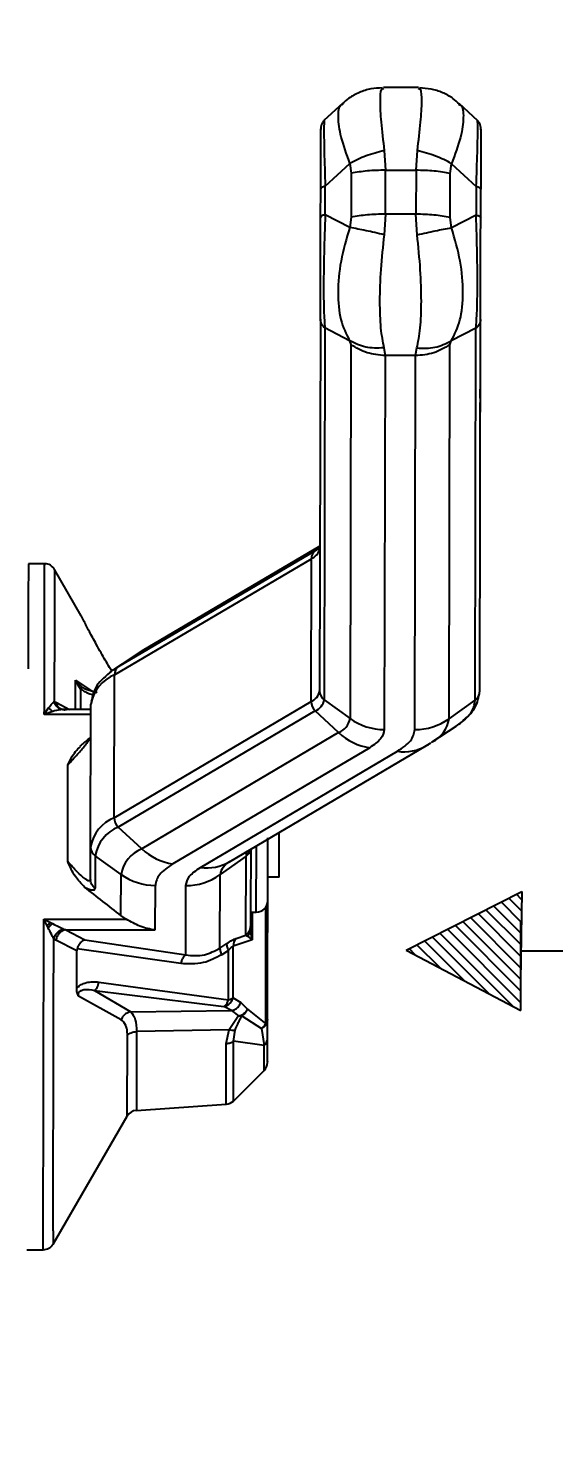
# Model space of a CAD drawing. Header units: millimetres. Extents: x 2344 to 4024, y 1094 to 2282.
# Drawn here: x 2971.8 to 3017.8, y 2025.5 to 2148.7 of the extents above; entities that cross this region are included whole.
import ezdxf

# ---------------------------------------------------------------- set-up
doc = ezdxf.new("R2010")
doc.units = ezdxf.units.MM
doc.layers.add('AM_5', color=3, linetype='Continuous', lineweight=25)
doc.layers.add('layer 1', color=7, linetype='Continuous')
doc.styles.add('SLDTEXTSTYLE1', font='txt.shx', dxfattribs={"width": 0.7, "bigfont": 'gbcbig.shx'})
doc.dimstyles.new('SLDDIMSTYLE12$0', dxfattribs={"dimtxt": 12, "dimasz": 10, "dimexe": 0, "dimexo": 0.0625, "dimgap": 0.875, "dimtad": 1, "dimdec": 1, "dimlfac": 1.8, "dimrnd": 1e-09, "dimzin": 12, "dimdsep": 46, "dimtxsty": 'SLDTEXTSTYLE1', "dimcen": 0.09, "dimdle": 8.16, "dimclrd": 3, "dimclre": 3, "dimadec": 0, "dimazin": 3, "dimtfac": 1, "dimtdec": 1, "dimtofl": 0, "dimtmove": 0, "dimatfit": 3, "dimfxl": 0, "dimfrac": 2, "dimtolj": 1, "dimlwd": 5, "dimlwe": 5, "dimarcsym": 0})

# ---------------------------------------------------------------- blocks, each defined once
blk = doc.blocks.new('*D60')
at = {"layer": 'AM_5', "color": 3, "lineweight": 5, "transparency": 16777216}
blk.add_line((2910.46, 2232.61), (3090.29, 2232.61), dxfattribs=at)
at = {"layer": 'AM_5', "color": 3, "linetype": 'Continuous', "lineweight": 5, "transparency": 16777216}
for p, q in [((3090.29, 2222.61), (3090.29, 1943.87)), ((2957.46, 1933.87), (3090.29, 1933.87))]:
    blk.add_line(p, q, dxfattribs=at)
at = {"layer": 'AM_5', "color": 3, "transparency": 16777216}
for points in [[(3088.63, 2222.61), (3091.96, 2222.61), (3090.29, 2232.61)], [(3088.63, 1943.87), (3091.96, 1943.87), (3090.29, 1933.87)]]:
    blk.add_solid(points, dxfattribs=at)
at = {"layer": 'Defpoints', "color": 0, "transparency": 16777216}
for p in [(2910.4, 2232.61), (2957.4, 1933.87), (3090.29, 1933.87)]:
    blk.add_point(p, dxfattribs=at)
at = {"layer": 'AM_5', "color": 0, "transparency": 16777216, "insert": (3083.42, 2083.24), "char_height": 12, "attachment_point": 5, "rotation": 90, "style": 'SLDTEXTSTYLE1'}
blk.add_mtext('\\A1;300', dxfattribs=at)

msp = doc.modelspace()

# ---------------------------------------------------------------- hatches: boundary and pattern name
at = {"layer": 'layer 1'}
h = msp.add_hatch(dxfattribs=at)
h.set_pattern_fill('ANSI31', color=256, scale=0.225, angle=90)
h.set_pattern_definition([(135, (1805.3125, -5049.6356), (-0.50513941, -0.50513941), [])])
h.paths.add_polyline_path([(3014.983, 2073.178), (3004.876, 2068.036), (3014.912, 2062.756), (3014.912, 2067.968)])

# ---------------------------------------------------------------- linework, layer by layer
at = {"color": 7, "linetype": 'Continuous', "lineweight": 25}
for p, q in [((3002.882, 2143.4), (3002.795, 2143.347)), ((3005.95, 2143.493), (3002.882, 2143.5)), ((3006.039, 2143.338), (3005.95, 2143.394)), ((2999.319, 2142.112), (2997.678, 2140.597)), ((2999.309, 2142.027), (2999.369, 2142.054)), ((3009.456, 2142.03), (3009.521, 2141.999)), ((3011.144, 2140.566), (3009.508, 2142.09)), ((3002.958, 2137.969), (3003.067, 2136.256)), ((3005.734, 2136.25), (3005.85, 2137.963)), ((2997.798, 2134.85), (2999.956, 2136.843)), ((2999.956, 2136.843), (3000.067, 2135.986)), ((3008.733, 2135.968), (3008.848, 2136.824)), ((3008.848, 2136.824), (3010.998, 2134.822)), ((3000.067, 2135.986), (3000.059, 2132.141)), ((3003.059, 2132.411), (3003.067, 2136.256)), ((3003.067, 2136.256), (3005.734, 2136.25)), ((3005.734, 2136.25), (3005.726, 2132.405)), ((3008.725, 2132.123), (3008.733, 2135.968)), ((2997.392, 2132.131), (2997.397, 2134.63)), ((2997.792, 2132.35), (2997.798, 2134.85)), ((3010.998, 2134.822), (3010.992, 2132.322)), ((3011.392, 2132.101), (3011.397, 2134.6)), ((2999.944, 2131.238), (2997.792, 2132.35)), ((3000.059, 2132.141), (2999.944, 2131.238)), ((3003.059, 2132.411), (3002.943, 2130.604)), ((3005.726, 2132.405), (3003.059, 2132.411)), ((3005.835, 2130.598), (3005.726, 2132.405)), ((3008.836, 2131.219), (3008.725, 2132.123)), ((3010.992, 2132.322), (3008.836, 2131.219)), ((3011.367, 2120.451), (3011.385, 2129.055)), ((2997.373, 2123.225), (2997.303, 2090.706)), ((3011.303, 2090.676), (3011.373, 2123.195)), ((2997.771, 2122.455), (2997.702, 2089.936)), ((2999.923, 2121.343), (2997.771, 2122.455)), ((3010.971, 2122.427), (3008.815, 2121.324)), ((3010.902, 2089.908), (3010.971, 2122.427)), ((2999.923, 2121.343), (3000.035, 2121.009)), ((3000.035, 2121.009), (2999.965, 2088.297)), ((3002.921, 2120.709), (3003.033, 2120.041)), ((3005.699, 2120.036), (3005.813, 2120.703)), ((3008.631, 2088.279), (3008.701, 2120.991)), ((3008.701, 2120.991), (3008.815, 2121.324)), ((3003.033, 2120.041), (3002.963, 2087.33)), ((3005.699, 2120.036), (3003.033, 2120.041)), ((3005.629, 2087.324), (3005.699, 2120.036)), ((3011.363, 2118.689), (3011.366, 2120.125)), ((3011.362, 2118.249), (3011.362, 2118.279)), ((3011.358, 2116.313), (3011.361, 2117.904)), ((3011.352, 2113.273), (3011.357, 2115.581)), ((3011.347, 2111.337), (3011.351, 2112.928)), ((2997.33, 2103.375), (2981.781, 2094.205)), ((2997.33, 2103.381), (2981.952, 2094.313)), ((2996.946, 2102.996), (2997.33, 2103.251)), ((2997.243, 2103.121), (2997.184, 2103.151)), ((2997.325, 2103.126), (2997.33, 2103.203)), ((2979.358, 2092.117), (2996.582, 2102.274)), ((2979.723, 2092.839), (2996.946, 2102.996)), ((2996.555, 2089.778), (2996.582, 2102.274)), ((2997.092, 2103.087), (2996.946, 2102.996)), ((2973.25, 2101.836), (2971.827, 2101.839)), ((2976.451, 2097.268), (2974.109, 2101.344)), ((2981.446, 2093.996), (2979.348, 2092.605)), ((2979.723, 2092.839), (2981.781, 2094.205)), ((2981.781, 2094.205), (2981.446, 2093.996)), ((2981.95, 2094.311), (2981.587, 2094.063)), ((2981.781, 2094.205), (2981.952, 2094.313)), ((2979.332, 2079.621), (2979.358, 2092.117)), ((2979.348, 2092.605), (2979.723, 2092.839)), ((2975.954, 2089.08), (2975.96, 2091.639)), ((2975.96, 2091.639), (2976.095, 2091.321)), ((2976.155, 2091.377), (2975.96, 2091.639)), ((2975.96, 2091.639), (2977.431, 2090.664)), ((2976.095, 2091.321), (2976.155, 2091.377)), ((2976.095, 2091.321), (2976.392, 2090.877)), ((2976.543, 2091.024), (2976.155, 2091.377)), ((2976.392, 2090.877), (2976.388, 2089.079)), ((2977.856, 2090.535), (2976.864, 2090.836)), ((2974.09, 2089.77), (2974.274, 2089.699)), ((2974.274, 2089.699), (2975.437, 2089.081)), ((2979.332, 2079.621), (2996.555, 2089.778)), ((2997.702, 2089.936), (2999.965, 2088.297)), ((3008.631, 2088.279), (3010.902, 2089.908)), ((2973.222, 2088.647), (2973.599, 2089.222)), ((2973.974, 2088.922), (2973.222, 2088.647)), ((2977.299, 2088.638), (2973.222, 2088.647)), ((2974.572, 2089.154), (2974.635, 2089.143)), ((2974.679, 2089.074), (2974.583, 2089.15)), ((2974.954, 2089.077), (2974.676, 2089.064)), ((2977.3, 2089.077), (2974.831, 2089.083)), ((2975.138, 2089.043), (2974.954, 2089.077)), ((2977.274, 2077.068), (2977.301, 2089.564)), ((2996.916, 2088.962), (2979.693, 2078.805)), ((2998.967, 2087.06), (2996.916, 2088.962)), ((3007.158, 2086.245), (3009.256, 2087.635)), ((2998.967, 2087.06), (2981.744, 2076.903)), ((2989.429, 2075.771), (3006.652, 2085.928)), ((3006.652, 2085.928), (3006.823, 2086.035)), ((3006.653, 2085.929), (3007.017, 2086.178)), ((3007.076, 2086.191), (3007.158, 2086.245)), ((3001.685, 2085.744), (2984.461, 2075.587)), ((2986.878, 2075.272), (3004.102, 2085.429)), ((2981.744, 2076.903), (2979.693, 2078.805)), ((2993.68, 2078.278), (2993.777, 2078.278)), ((2993.768, 2074.411), (2993.777, 2078.278)), ((2977.268, 2074.216), (2977.274, 2077.068)), ((2977.672, 2076.298), (2977.666, 2073.446)), ((2979.936, 2074.659), (2977.672, 2076.298)), ((2990.872, 2076.27), (2988.602, 2074.641)), ((2990.858, 2069.348), (2990.872, 2076.27)), ((2991.274, 2076.859), (2991.262, 2071.613)), ((2991.762, 2071.36), (2991.774, 2077.154)), ((2979.928, 2071.058), (2979.936, 2074.659)), ((2982.925, 2069.801), (2982.934, 2073.692)), ((2985.587, 2067.621), (2985.6, 2073.686)), ((2988.588, 2068.214), (2988.602, 2074.641)), ((2993.768, 2074.411), (2992.768, 2074.413)), ((2991.262, 2071.613), (2991.259, 2070.116)), ((2991.262, 2071.361), (2991.762, 2071.36)), ((2991.416, 2071.361), (2991.411, 2068.937)), ((2992.587, 2061.606), (2992.609, 2071.826)), ((2973.121, 2041.836), (2973.183, 2070.747)), ((2973.183, 2070.747), (2980.393, 2070.732)), ((2973.471, 2070.171), (2973.183, 2070.747)), ((2973.183, 2070.747), (2973.76, 2070.45)), ((2973.558, 2069.997), (2973.471, 2070.171)), ((2973.76, 2070.45), (2973.935, 2070.361)), ((2974.913, 2069.883), (2975.097, 2069.818)), ((2980.393, 2070.732), (2979.928, 2071.058)), ((2991.249, 2069.721), (2991.233, 2069.899)), ((2991.259, 2070.116), (2991.259, 2069.842)), ((2974.229, 2068.91), (2974.046, 2069.035)), ((2976.064, 2067.975), (2974.229, 2068.91)), ((2975.097, 2069.818), (2976.777, 2068.942)), ((2975.097, 2069.818), (2982.925, 2069.801)), ((2976.777, 2068.942), (2985.587, 2067.621)), ((2991.411, 2068.937), (2989.753, 2068.389)), ((2990.001, 2069.063), (2990.858, 2069.348)), ((2990.858, 2069.348), (2990.989, 2069.255)), ((2990.989, 2069.255), (2991.411, 2068.937)), ((2991.269, 2069.626), (2991.241, 2069.684)), ((2991.296, 2069.621), (2991.259, 2069.842)), ((2991.411, 2068.937), (2991.296, 2069.621)), ((2976.057, 2064.699), (2976.064, 2067.975)), ((2976.088, 2068.147), (2976.064, 2067.975)), ((2985.153, 2066.867), (2976.088, 2068.147)), ((2988.588, 2068.214), (2989.172, 2068.609)), ((2989.338, 2068.014), (2988.755, 2067.634)), ((2989.329, 2063.7), (2989.338, 2068.014)), ((2978.002, 2065.241), (2989.329, 2063.7)), ((2979.945, 2061.942), (2976.21, 2064.014)), ((2977.603, 2064.518), (2980.778, 2062.644)), ((2977.603, 2064.518), (2988.931, 2063.113)), ((2989.743, 2063.852), (2990.408, 2063.464)), ((2980.778, 2062.644), (2989.595, 2062.749)), ((2989.595, 2062.749), (2988.931, 2063.113)), ((2989.595, 2062.749), (2990.204, 2062.28)), ((2990.408, 2063.464), (2991, 2062.868)), ((2991, 2062.868), (2992.587, 2061.606)), ((2990.204, 2062.28), (2989.386, 2061.056)), ((2990.487, 2062.289), (2990.348, 2062.275)), ((2990.487, 2062.289), (2992.207, 2061.178)), ((2992.738, 2060.286), (2992.742, 2061.973)), ((2980.48, 2053.523), (2980.495, 2060.604)), ((2981.292, 2060.907), (2981.277, 2054.018)), ((2989.386, 2061.056), (2981.292, 2060.907)), ((2989.139, 2059.87), (2989.386, 2061.056)), ((2989.777, 2060.069), (2989.902, 2061.029)), ((2992.444, 2059.687), (2989.777, 2060.069)), ((2992.207, 2061.178), (2992.444, 2059.687)), ((2992.441, 2058.056), (2992.444, 2059.687)), ((2992.439, 2057.502), (2992.441, 2058.056)), ((2989.765, 2054.84), (2992.439, 2057.502)), ((2989.765, 2054.84), (2989.767, 2055.497)), ((2981.277, 2054.018), (2989.13, 2054.551)), ((2973.988, 2042.334), (2980.48, 2053.523)), ((2973.991, 2043.477), (2973.988, 2042.334)), ((2971.699, 2041.839), (2973.121, 2041.836))]:
    msp.add_line(p, q, dxfattribs=at)
at = {"color": 7, "linetype": 'Continuous', "lineweight": 25, "flags": 128}
for points in [[(2997.207, 2103.168), (2997.128, 2103.111), (2997.092, 2103.087)], [(2971.827, 2101.839), (2971.827, 2101.808), (2971.826, 2101.484), (2971.825, 2100.812), (2971.823, 2099.801), (2971.82, 2098.462), (2971.816, 2096.811), (2971.812, 2094.867), (2971.807, 2092.653)], [(2979.02, 2092.374), (2979.256, 2092.543), (2979.348, 2092.605)], [(3011.276, 2090.456), (3011.296, 2090.565), (3011.303, 2090.676)], [(2991.254, 2076.848), (2991.247, 2076.817), (2991.243, 2076.801)], [(2989.743, 2063.852), (2989.745, 2064.398), (2989.746, 2064.951), (2989.747, 2065.511), (2989.748, 2066.077), (2989.749, 2066.648), (2989.751, 2067.224), (2989.752, 2067.805), (2989.753, 2068.389)]]:
    msp.add_lwpolyline(points, dxfattribs=at)
at = {"color": 7, "linetype": 'Continuous', "lineweight": 25}
for centre, radius, start, end in [((2996.073, 2103.468), 1.298, 293.08147, 344.71047), ((2997.435, 2102.296), 0.854, 124.96394, 181.4796), ((2973.248, 2100.836), 1, 29.87752, 88.78166), ((2980.646, 2088.974), 3.397, 112.27537, 169.98802), ((2980.212, 2092.139), 0.854, 124.96424, 181.47959), ((2996.087, 2090.921), 1.235, 292.27534, 349.98804), ((2997.679, 2089.787), 1.124, 180.45492, 227.25342), ((2996.424, 2090.162), 1.297, 292.27555, 349.98754), ((2998.253, 2090.71), 0.95, 180.20287, 234.51476), ((3008.625, 2090.047), 2.281, 310.49638, 356.50834), ((3010.349, 2090.688), 0.956, 305.32842, 345.9426), ((2998.343, 2088.584), 1.647, 292.27534, 349.98804), ((3002.964, 2092.462), 5.133, 234.24005, 269.98181), ((3005.65, 2092.457), 5.133, 269.77321, 305.51496), ((3005.882, 2088.719), 2.785, 297.28452, 350.89381), ((3006.179, 2092.373), 5.649, 303.00168, 314.03972), ((3002.393, 2090.671), 4.978, 226.51011, 261.8155), ((3004.655, 2089.363), 3.973, 261.99352, 300.1682), ((2980.619, 2076.477), 3.397, 112.27534, 169.98804), ((2980.957, 2075.718), 3.335, 112.27534, 169.98804), ((2980.455, 2079.63), 1.124, 180.45496, 227.25325), ((2978.224, 2077.071), 0.95, 180.20285, 234.51412), ((2982.875, 2074.14), 2.985, 112.27534, 169.98804), ((2985.17, 2080.514), 4.978, 226.51012, 261.8155), ((2990.316, 2077.052), 0.96, 305.41486, 344.83941), ((2991.651, 2076.245), 0.779, 142.71658, 178.13099), ((2987.432, 2079.206), 3.973, 261.99352, 300.1682), ((2990.13, 2074.393), 1.547, 116.74671, 170.79661), ((2982.935, 2078.824), 5.133, 234.24006, 269.98181), ((2985.621, 2078.819), 5.133, 269.77306, 305.51487), ((2991.764, 2072.36), 1, 269.87751, 359.87751), ((2990.693, 2068.426), 0.941, 137.39243, 182.2552), ((2991.734, 2058.211), 1, 314.87872, 359.87751), ((2981.345, 2053.021), 1, 93.87747, 149.87695), ((2989.06, 2055.548), 1, 274.41022, 314.87938), ((2973.124, 2042.836), 1, 269.87751, 329.8775)]:
    msp.add_arc(centre, radius, start, end, dxfattribs=at)
msp.add_ellipse((2967.93, 2071.847), major_axis=(39.739, -29.602), ratio=0.1347016, start_param=1.3656679, end_param=1.4483144, dxfattribs=at)
for points, knots in [([(3002.797, 2143.457), (3002.456, 2143.439), (3001.766, 2143.402), (3000.772, 2143.079), (2999.92, 2142.634), (2999.475, 2142.225), (2999.287, 2142.053)], [0, 0, 0, 0, 0.2636482, 0.533255, 0.8030343, 1, 1, 1, 1]), ([(3002.795, 2143.347), (3002.756, 2143.339), (3002.618, 2143.312), (3002.565, 2142.336), (3002.643, 2140.558), (3002.852, 2138.842), (3002.958, 2137.969)], [0, 0, 0, 0, 0.1160538, 0.4072247, 0.6985704, 1, 1, 1, 1]), ([(3005.85, 2137.963), (3005.961, 2138.835), (3006.177, 2140.55), (3006.262, 2142.327), (3006.214, 2143.302), (3006.078, 2143.33), (3006.039, 2143.338)], [0, 0, 0, 0, 0.3023528, 0.5946015, 0.8866637, 1, 1, 1, 1]), ([(3009.544, 2142.026), (3009.356, 2142.2), (3008.912, 2142.612), (3008.061, 2143.061), (3007.068, 2143.388), (3006.379, 2143.428), (3006.037, 2143.447)], [0, 0, 0, 0, 0.1977901, 0.4672889, 0.7366185, 1, 1, 1, 1]), ([(2999.956, 2136.843), (2999.665, 2137.648), (2999.091, 2139.231), (2998.896, 2140.944), (2998.981, 2141.9), (2999.274, 2142.013), (2999.309, 2142.027)], [0, 0, 0, 0, 0.32510353, 0.63958996, 0.95632055, 1, 1, 1, 1]), ([(3009.521, 2141.999), (3009.557, 2141.985), (3009.847, 2141.87), (3009.924, 2140.916), (3009.723, 2139.208), (3009.143, 2137.628), (3008.848, 2136.824)], [0, 0, 0, 0, 0.0437585, 0.3588199, 0.6740807, 1, 1, 1, 1]), ([(2997.681, 2140.59), (2997.669, 2140.58), (2997.599, 2140.516), (2997.511, 2140.364), (2997.424, 2140.145), (2997.414, 2139.989), (2997.408, 2139.912)], [0, 0, 0, 0, 0.0623363, 0.3776324, 0.693034, 1, 1, 1, 1]), ([(2997.736, 2140.53), (2997.727, 2140.56), (2997.69, 2140.699), (2997.673, 2139.838), (2997.697, 2137.876), (2997.762, 2135.911), (2997.798, 2134.85)], [0, 0, 0, 0, 0.0799609, 0.3699951, 0.6599223, 1, 1, 1, 1]), ([(3010.998, 2134.822), (3011.037, 2135.874), (3011.111, 2137.831), (3011.143, 2139.795), (3011.131, 2140.667), (3011.092, 2140.528), (3011.084, 2140.498)], [0, 0, 0, 0, 0.3373309, 0.6273478, 0.9171835, 1, 1, 1, 1]), ([(3011.408, 2139.882), (3011.404, 2139.959), (3011.394, 2140.115), (3011.308, 2140.334), (3011.221, 2140.487), (3011.152, 2140.55), (3011.141, 2140.559)], [0, 0, 0, 0, 0.3080927, 0.6246521, 0.9411056, 1, 1, 1, 1]), ([(2997.397, 2134.63), (2997.399, 2135.61), (2997.402, 2137.008), (2997.405, 2138.402), (2997.407, 2139.163), (2997.408, 2139.649), (2997.409, 2139.943), (2997.408, 2139.843), (2997.408, 2139.808)], [0, 0, 0, 0, 0.3430655, 0.489647, 0.6330797, 0.7764735, 0.9232465, 1, 1, 1, 1]), ([(3011.408, 2139.774), (3011.408, 2139.81), (3011.409, 2139.911), (3011.408, 2139.612), (3011.407, 2139.121), (3011.405, 2138.356), (3011.402, 2136.963), (3011.399, 2135.572), (3011.397, 2134.6)], [0, 0, 0, 0, 0.0793091, 0.2259045, 0.3693521, 0.5127847, 0.6595677, 1, 1, 1, 1]), ([(3002.958, 2137.969), (3002.414, 2137.83), (3001.327, 2137.552), (3000.413, 2137.079), (2999.956, 2136.843)], [0, 0, 0, 0, 0.5000023, 1, 1, 1, 1]), ([(3008.848, 2136.824), (3008.392, 2137.062), (3007.48, 2137.539), (3006.394, 2137.822), (3005.85, 2137.963)], [0, 0, 0, 0, 0.4999977, 1, 1, 1, 1]), ([(2997.373, 2123.225), (2997.374, 2123.602), (2997.375, 2124.14), (2997.378, 2125.473), (2997.38, 2126.549), (2997.383, 2127.762), (2997.387, 2129.646), (2997.39, 2131.109), (2997.392, 2132.131)], [0, 0, 0, 0, 0.2713523, 0.38737, 0.5008964, 0.614411, 0.7305771, 1, 1, 1, 1]), ([(2997.792, 2132.35), (2997.753, 2131.229), (2997.679, 2129.143), (2997.642, 2126.149), (2997.667, 2123.722), (2997.735, 2122.899), (2997.771, 2122.455)], [0, 0, 0, 0, 0.2683795, 0.4991161, 0.7297085, 1, 1, 1, 1]), ([(3010.971, 2122.427), (3011.009, 2122.866), (3011.08, 2123.683), (3011.116, 2126.096), (3011.092, 2129.095), (3011.027, 2131.191), (3010.992, 2132.322)], [0, 0, 0, 0, 0.2680966, 0.4988227, 0.7294637, 1, 1, 1, 1]), ([(3011.373, 2123.195), (3011.374, 2123.568), (3011.375, 2124.102), (3011.378, 2125.424), (3011.38, 2126.498), (3011.382, 2127.709), (3011.386, 2129.6), (3011.39, 2131.07), (3011.392, 2132.101)], [0, 0, 0, 0, 0.2691806, 0.3853625, 0.4988695, 0.6124074, 0.7284377, 1, 1, 1, 1]), ([(2999.944, 2131.238), (2999.651, 2130.256), (2999.074, 2128.325), (2998.84, 2125.523), (2999.063, 2123.045), (2999.633, 2121.917), (2999.923, 2121.343)], [0, 0, 0, 0, 0.2541677, 0.5000156, 0.7457168, 1, 1, 1, 1]), ([(3002.943, 2130.604), (3002.403, 2130.732), (3001.316, 2130.989), (3000.403, 2131.155), (2999.944, 2131.238)], [0, 0, 0, 0, 0.4968676, 1, 1, 1, 1]), ([(3002.943, 2130.604), (3002.833, 2129.583), (3002.616, 2127.575), (3002.523, 2124.744), (3002.605, 2122.296), (3002.815, 2121.244), (3002.921, 2120.709)], [0, 0, 0, 0, 0.2542602, 0.5000155, 0.7456229, 1, 1, 1, 1]), ([(3005.813, 2120.703), (3005.922, 2121.238), (3006.137, 2122.289), (3006.229, 2124.736), (3006.148, 2127.568), (3005.94, 2129.576), (3005.835, 2130.598)], [0, 0, 0, 0, 0.2543723, 0.4999845, 0.7457353, 1, 1, 1, 1]), ([(3005.835, 2130.598), (3006.378, 2130.724), (3007.466, 2130.977), (3008.379, 2131.139), (3008.836, 2131.219)], [0, 0, 0, 0, 0.5000008, 1, 1, 1, 1]), ([(3008.815, 2121.324), (3009.105, 2121.892), (3009.68, 2123.016), (3009.916, 2125.492), (3009.693, 2128.302), (3009.125, 2130.236), (3008.836, 2131.219)], [0, 0, 0, 0, 0.2523714, 0.4999867, 0.7458393, 1, 1, 1, 1]), ([(3002.921, 2120.709), (3002.378, 2120.694), (3001.291, 2120.664), (3000.379, 2121.117), (2999.923, 2121.343)], [0, 0, 0, 0, 0.4999999, 1, 1, 1, 1]), ([(3005.813, 2120.703), (3006.354, 2120.685), (3007.44, 2120.65), (3008.355, 2121.099), (3008.815, 2121.324)], [0, 0, 0, 0, 0.49686743, 1, 1, 1, 1]), ([(3011.354, 2114.372), (3011.354, 2114.476), (3011.355, 2114.748), (3011.356, 2115.291), (3011.357, 2115.832), (3011.357, 2115.945)], [0, 0, 0, 0, 0.3316011, 0.8605175, 1, 1, 1, 1]), ([(3011.354, 2114.183), (3011.354, 2114.178), (3011.353, 2114.162), (3011.354, 2114.287), (3011.354, 2114.372)], [0, 0, 0, 0, 0.3310024, 1, 1, 1, 1]), ([(2973.222, 2088.647), (2973.225, 2090.051), (2973.231, 2092.861), (2973.238, 2096.287), (2973.244, 2099.01), (2973.248, 2100.843), (2973.25, 2101.786), (2973.25, 2101.739), (2973.25, 2101.722)], [0, 0, 0, 0, 0.1799587, 0.3599173, 0.539876, 0.7198347, 0.8997934, 1, 1, 1, 1]), ([(2974.115, 2101.296), (2974.115, 2101.309), (2974.115, 2101.413), (2974.114, 2100.98), (2974.112, 2099.961), (2974.108, 2098.251), (2974.103, 2095.961), (2974.097, 2093.157), (2974.092, 2090.899), (2974.09, 2089.77)], [0, 0, 0, 0, 0.0217233, 0.1847696, 0.3478159, 0.5108621, 0.6739081, 0.8369541, 1, 1, 1, 1]), ([(2979.142, 2092.396), (2979.07, 2092.515), (2978.762, 2093.018), (2978.276, 2093.865), (2977.679, 2094.939), (2977.139, 2095.946), (2976.692, 2096.804), (2976.461, 2097.253), (2976.451, 2097.264), (2976.449, 2097.266)], [0, 0, 0, 0, 0.0645029, 0.2723656, 0.3928511, 0.5848746, 0.7776318, 0.9511742, 1, 1, 1, 1]), ([(2979.112, 2092.441), (2978.617, 2092.029), (2977.624, 2091.199), (2977.427, 2090.258), (2977.328, 2089.785)], [0, 0, 0, 0, 0.4978748, 1, 1, 1, 1]), ([(2976.543, 2091.024), (2976.531, 2091.017), (2976.505, 2091.004), (2976.43, 2090.92), (2976.392, 2090.877)], [0, 0, 0, 0, 0.4911669, 1, 1, 1, 1]), ([(2976.392, 2090.877), (2976.5, 2090.806), (2976.729, 2090.654), (2977.122, 2090.47), (2977.395, 2090.405), (2977.538, 2090.372)], [0, 0, 0, 0, 0.2969994, 0.6323688, 1, 1, 1, 1]), ([(2976.873, 2090.834), (2976.851, 2090.844), (2976.744, 2090.893), (2976.633, 2090.966), (2976.543, 2091.024)], [0, 0, 0, 0, 0.2007968, 1, 1, 1, 1]), ([(2973.599, 2089.222), (2973.699, 2089.358), (2973.875, 2089.596), (2974.025, 2089.718), (2974.09, 2089.77)], [0, 0, 0, 0, 0.5684211, 1, 1, 1, 1]), ([(2974.954, 2089.077), (2974.859, 2089.083), (2974.664, 2089.093), (2974.401, 2089.242), (2974.191, 2089.472), (2974.123, 2089.673), (2974.09, 2089.77)], [0, 0, 0, 0, 0.2432277, 0.5000045, 0.7567789, 1, 1, 1, 1]), ([(2975.138, 2089.043), (2975.04, 2089.039), (2974.836, 2089.032), (2974.566, 2089.166), (2974.358, 2089.394), (2974.301, 2089.599), (2974.274, 2089.699)], [0, 0, 0, 0, 0.2423329, 0.4999383, 0.7575772, 1, 1, 1, 1]), ([(3009.493, 2087.799), (3009.987, 2088.212), (3010.98, 2089.041), (3011.177, 2089.983), (3011.276, 2090.455)], [0, 0, 0, 0, 0.4978748, 1, 1, 1, 1]), ([(2973.974, 2088.922), (2973.908, 2088.96), (2973.776, 2089.035), (2973.658, 2089.16), (2973.599, 2089.222)], [0, 0, 0, 0, 0.4999991, 1, 1, 1, 1]), ([(2974.676, 2089.064), (2974.637, 2089.063), (2974.423, 2089.057), (2974.176, 2088.983), (2973.974, 2088.922)], [0, 0, 0, 0, 0.1842245, 1, 1, 1, 1]), ([(2975.289, 2084.237), (2975.57, 2084.543), (2976.072, 2085.088), (2976.671, 2085.793), (2977.003, 2086.216), (2977.167, 2086.443), (2977.22, 2086.538), (2977.243, 2086.58)], [0, 0, 0, 0, 0.3800989, 0.6787149, 0.8002606, 0.9135692, 1, 1, 1, 1]), ([(2977.249, 2086.58), (2977.196, 2086.558), (2977.085, 2086.513), (2976.757, 2086.226), (2976.471, 2085.989), (2976.342, 2085.883)], [0, 0, 0, 0, 0.3370915, 0.7019386, 1, 1, 1, 1]), ([(2977.243, 2086.58), (2977.25, 2086.59), (2977.291, 2086.658), (2977.293, 2086.687), (2977.295, 2086.712)], [0, 0, 0, 0, 0.14984552, 1, 1, 1, 1]), ([(2975.289, 2084.237), (2975.481, 2084.65), (2975.756, 2085.244), (2976.234, 2085.703), (2976.38, 2085.843)], [0, 0, 0, 0, 0.6940675, 1, 1, 1, 1]), ([(2992.742, 2061.973), (2992.744, 2062.912), (2992.748, 2064.823), (2992.756, 2068.362), (2992.763, 2072.073), (2992.77, 2075.308), (2992.774, 2077.063), (2992.776, 2077.723)], [0, 0, 0, 0, 0.2139671, 0.435408, 0.656849, 0.8708161, 1, 1, 1, 1]), ([(2992.764, 2072.358), (2992.764, 2072.432), (2992.764, 2072.545), (2992.766, 2073.231), (2992.767, 2073.94), (2992.769, 2074.821), (2992.772, 2076.102), (2992.774, 2077.166), (2992.776, 2077.858)], [0, 0, 0, 0, 0.2394568, 0.3683607, 0.5, 0.6316393, 0.7605432, 1, 1, 1, 1]), ([(2976.742, 2073.544), (2976.457, 2073.845), (2975.833, 2074.505), (2975.469, 2075.335), (2975.271, 2075.785)], [0, 0, 0, 0, 0.4568472, 1, 1, 1, 1]), ([(2977.218, 2074.11), (2977.195, 2074.099), (2977.141, 2074.075), (2976.977, 2074.142), (2976.647, 2074.358), (2976.05, 2074.901), (2975.551, 2075.468), (2975.271, 2075.785)], [0, 0, 0, 0, 0.0880689, 0.2011384, 0.3224176, 0.6207055, 1, 1, 1, 1]), ([(2989.437, 2075.779), (2989.423, 2075.77), (2989.405, 2075.758), (2989.432, 2075.772), (2989.438, 2075.775)], [0, 0, 0, 0, 0.7721606, 1, 1, 1, 1]), ([(2977.268, 2074.216), (2977.266, 2074.17), (2977.265, 2074.117), (2977.224, 2074.11), (2977.218, 2074.11)], [0, 0, 0, 0, 0.8613584, 1, 1, 1, 1]), ([(2977.3, 2073.979), (2977.298, 2073.984), (2977.269, 2074.059), (2977.269, 2074.14), (2977.268, 2074.216)], [0, 0, 0, 0, 0.0712594, 1, 1, 1, 1]), ([(2977.666, 2073.446), (2977.608, 2073.494), (2977.491, 2073.592), (2977.365, 2073.776), (2977.321, 2073.913), (2977.3, 2073.979)], [0, 0, 0, 0, 0.3420823, 0.6841646, 1, 1, 1, 1]), ([(2976.742, 2073.544), (2976.882, 2073.479), (2977.155, 2073.352), (2977.444, 2073.284), (2977.632, 2073.304), (2977.655, 2073.398), (2977.666, 2073.446)], [0, 0, 0, 0, 0.2643449, 0.5180732, 0.7521058, 1, 1, 1, 1]), ([(2973.471, 2070.171), (2973.517, 2070.219), (2973.611, 2070.316), (2973.71, 2070.405), (2973.76, 2070.45)], [0, 0, 0, 0, 0.5, 1, 1, 1, 1]), ([(2973.935, 2070.361), (2973.87, 2070.306), (2973.738, 2070.194), (2973.619, 2070.064), (2973.558, 2069.997)], [0, 0, 0, 0, 0.4869219, 1, 1, 1, 1]), ([(2974.046, 2069.035), (2973.977, 2069.168), (2973.828, 2069.46), (2973.653, 2069.808), (2973.558, 2069.997)], [0, 0, 0, 0, 0.4544713, 1, 1, 1, 1]), ([(2973.935, 2070.361), (2974.113, 2070.27), (2974.461, 2070.094), (2974.765, 2069.952), (2974.913, 2069.883)], [0, 0, 0, 0, 0.5125457, 1, 1, 1, 1]), ([(2974.045, 2069.035), (2974.079, 2069.131), (2974.148, 2069.33), (2974.359, 2069.591), (2974.623, 2069.793), (2974.818, 2069.853), (2974.913, 2069.883)], [0, 0, 0, 0, 0.24321933, 0.49998917, 0.75676549, 1, 1, 1, 1]), ([(2982.925, 2069.801), (2982.921, 2069.802), (2982.473, 2069.858), (2981.606, 2070.066), (2980.787, 2070.516), (2980.393, 2070.732)], [0, 0, 0, 0, 0.0050146, 0.5222206, 1, 1, 1, 1]), ([(2973.991, 2043.477), (2973.992, 2043.944), (2973.994, 2044.877), (2973.999, 2047.048), (2974.004, 2049.727), (2974.011, 2052.912), (2974.019, 2056.516), (2974.027, 2060.464), (2974.036, 2064.661), (2974.042, 2067.577), (2974.046, 2069.035)], [0, 0, 0, 0, 0.1249998, 0.2499997, 0.3749996, 0.4999996, 0.6249996, 0.7499997, 0.8749998, 1, 1, 1, 1]), ([(2975.097, 2069.818), (2974.999, 2069.793), (2974.795, 2069.742), (2974.524, 2069.528), (2974.315, 2069.24), (2974.257, 2069.018), (2974.229, 2068.91)], [0, 0, 0, 0, 0.2423132, 0.4999118, 0.7575586, 1, 1, 1, 1]), ([(2976.777, 2068.942), (2976.777, 2068.942), (2976.775, 2068.942), (2976.769, 2068.94), (2976.751, 2068.935), (2976.68, 2068.911), (2976.543, 2068.839), (2976.356, 2068.674), (2976.187, 2068.431), (2976.119, 2068.238), (2976.088, 2068.147)], [0, 0, 0, 0, 0.0021587, 0.0060527, 0.0190753, 0.0664028, 0.2502171, 0.5000718, 0.7657091, 1, 1, 1, 1]), ([(2989.172, 2068.609), (2989.337, 2068.716), (2989.651, 2068.92), (2989.888, 2069.017), (2990.001, 2069.063)], [0, 0, 0, 0, 0.5248892, 1, 1, 1, 1]), ([(2990.989, 2069.255), (2991.029, 2069.295), (2991.109, 2069.377), (2991.192, 2069.522), (2991.248, 2069.679), (2991.255, 2069.788), (2991.259, 2069.842)], [0, 0, 0, 0, 0.2446462, 0.4957492, 0.7490338, 1, 1, 1, 1]), ([(2988.755, 2067.634), (2988.218, 2067.355), (2987.054, 2066.751), (2985.819, 2066.826), (2985.153, 2066.867)], [0, 0, 0, 0, 0.4609247, 1, 1, 1, 1]), ([(2985.587, 2067.621), (2985.543, 2067.592), (2985.454, 2067.533), (2985.329, 2067.356), (2985.222, 2067.131), (2985.176, 2066.953), (2985.153, 2066.867)], [0, 0, 0, 0, 0.2450812, 0.5000044, 0.7549251, 1, 1, 1, 1]), ([(2985.587, 2067.621), (2986.139, 2067.566), (2987.152, 2067.464), (2988.139, 2067.98), (2988.588, 2068.214)], [0, 0, 0, 0, 0.5442934, 1, 1, 1, 1]), ([(2988.588, 2068.214), (2988.584, 2068.185), (2988.576, 2068.124), (2988.606, 2067.985), (2988.664, 2067.82), (2988.725, 2067.696), (2988.755, 2067.634)], [0, 0, 0, 0, 0.2468964, 0.5003993, 0.7536943, 1, 1, 1, 1]), ([(2989.172, 2068.609), (2989.167, 2068.579), (2989.158, 2068.517), (2989.187, 2068.374), (2989.245, 2068.205), (2989.308, 2068.077), (2989.338, 2068.014)], [0, 0, 0, 0, 0.2465016, 0.5, 0.7534984, 1, 1, 1, 1]), ([(2989.753, 2068.389), (2989.727, 2068.376), (2989.672, 2068.349), (2989.529, 2068.232), (2989.417, 2068.104), (2989.338, 2068.014)], [0, 0, 0, 0, 0.2120064, 0.4434905, 1, 1, 1, 1]), ([(2976.057, 2064.699), (2976.155, 2064.795), (2976.363, 2065), (2976.806, 2065.185), (2977.365, 2065.291), (2977.775, 2065.259), (2978.002, 2065.241)], [0, 0, 0, 0, 0.1823359, 0.3887892, 0.661241, 1, 1, 1, 1]), ([(2977.603, 2064.518), (2977.645, 2064.547), (2977.729, 2064.605), (2977.843, 2064.775), (2977.94, 2064.989), (2977.982, 2065.158), (2978.002, 2065.241)], [0, 0, 0, 0, 0.2454954, 0.5, 0.7545046, 1, 1, 1, 1]), ([(2976.21, 2064.014), (2976.164, 2064.114), (2976.077, 2064.298), (2976.063, 2064.573), (2976.057, 2064.699)], [0, 0, 0, 0, 0.54168345, 1, 1, 1, 1]), ([(2976.21, 2064.014), (2976.205, 2064.048), (2976.195, 2064.113), (2976.203, 2064.218), (2976.237, 2064.319), (2976.299, 2064.406), (2976.38, 2064.474), (2976.51, 2064.544), (2976.941, 2064.654), (2977.305, 2064.579), (2977.603, 2064.518)], [0, 0, 0, 0, 0.0568929, 0.1087605, 0.1566899, 0.2041437, 0.2548575, 0.3103406, 0.4336006, 1, 1, 1, 1]), ([(2989.329, 2063.7), (2989.411, 2063.719), (2989.575, 2063.758), (2989.687, 2063.821), (2989.743, 2063.852)], [0, 0, 0, 0, 0.5, 1, 1, 1, 1]), ([(2980.778, 2062.644), (2980.69, 2062.624), (2980.51, 2062.583), (2980.266, 2062.423), (2980.063, 2062.206), (2979.984, 2062.029), (2979.945, 2061.942)], [0, 0, 0, 0, 0.2446204, 0.4999949, 0.7553723, 1, 1, 1, 1]), ([(2980.778, 2062.644), (2980.933, 2062.455), (2981.228, 2062.094), (2981.271, 2061.289), (2981.292, 2060.907)], [0, 0, 0, 0, 0.5262167, 1, 1, 1, 1]), ([(2988.931, 2063.113), (2988.969, 2063.137), (2989.048, 2063.185), (2989.158, 2063.319), (2989.256, 2063.491), (2989.305, 2063.631), (2989.329, 2063.7)], [0, 0, 0, 0, 0.2434778, 0.4957413, 0.7502205, 1, 1, 1, 1]), ([(2988.931, 2063.113), (2989.017, 2063.135), (2989.149, 2063.168), (2989.292, 2063.253), (2989.361, 2063.304), (2989.395, 2063.332), (2989.411, 2063.346), (2989.42, 2063.354), (2989.425, 2063.358), (2989.427, 2063.36), (2989.427, 2063.36), (2989.428, 2063.36), (2989.428, 2063.361), (2989.428, 2063.361)], [0, 0, 0, 0, 0.4878415, 0.7421687, 0.8707162, 0.9351657, 0.9674126, 0.9835388, 0.9955544, 0.9987325, 0.9996036, 0.9998609, 1, 1, 1, 1]), ([(2989.595, 2062.749), (2989.681, 2062.77), (2989.856, 2062.814), (2990.095, 2062.977), (2990.293, 2063.197), (2990.37, 2063.376), (2990.408, 2063.464)], [0, 0, 0, 0, 0.2440114, 0.4991729, 0.7547749, 1, 1, 1, 1]), ([(2990.204, 2062.28), (2990.286, 2062.302), (2990.45, 2062.346), (2990.66, 2062.473), (2990.857, 2062.643), (2990.946, 2062.784), (2991, 2062.868)], [0, 0, 0, 0, 0.25004, 0.5000807, 0.7004278, 1, 1, 1, 1]), ([(2991, 2062.868), (2990.94, 2062.748), (2990.819, 2062.507), (2990.598, 2062.362), (2990.487, 2062.289)], [0, 0, 0, 0, 0.5000043, 1, 1, 1, 1]), ([(2980.495, 2060.604), (2980.487, 2060.765), (2980.472, 2061.088), (2980.318, 2061.606), (2980.095, 2061.807), (2979.945, 2061.942)], [0, 0, 0, 0, 0.2478447, 0.4971114, 1, 1, 1, 1]), ([(2989.901, 2061.029), (2990.008, 2061.273), (2990.185, 2061.677), (2990.373, 2062.039), (2990.455, 2062.214), (2990.478, 2062.269), (2990.487, 2062.289)], [0, 0, 0, 0, 0.5043385, 0.8341109, 0.9378515, 1, 1, 1, 1]), ([(2990.348, 2062.275), (2990.348, 2062.275), (2990.347, 2062.275), (2990.343, 2062.275), (2990.336, 2062.274), (2990.32, 2062.274), (2990.276, 2062.274), (2990.235, 2062.278), (2990.204, 2062.28)], [0, 0, 0, 0, 0.0073615, 0.0208826, 0.0663986, 0.1545232, 0.3592931, 1, 1, 1, 1]), ([(2992.207, 2061.178), (2992.284, 2061.237), (2992.44, 2061.354), (2992.538, 2061.522), (2992.587, 2061.606)], [0, 0, 0, 0, 0.5000005, 1, 1, 1, 1]), ([(2992.562, 2061.46), (2992.559, 2061.456), (2992.552, 2061.446), (2992.528, 2061.416), (2992.48, 2061.36), (2992.377, 2061.269), (2992.275, 2061.215), (2992.207, 2061.178)], [0, 0, 0, 0, 0.0307811, 0.0828758, 0.2510228, 0.5009978, 1, 1, 1, 1]), ([(2992.742, 2061.973), (2992.733, 2061.881), (2992.715, 2061.702), (2992.623, 2061.536), (2992.567, 2061.466), (2992.562, 2061.46)], [0, 0, 0, 0, 0.5003012, 0.9588669, 1, 1, 1, 1]), ([(2989.902, 2061.029), (2989.824, 2061.018), (2989.667, 2060.997), (2989.48, 2061.036), (2989.386, 2061.056)], [0, 0, 0, 0, 0.4978424, 1, 1, 1, 1]), ([(2989.767, 2055.497), (2989.768, 2056.007), (2989.77, 2057.029), (2989.774, 2059.056), (2989.777, 2060.069)], [0, 0, 0, 0, 0.5000002, 1, 1, 1, 1]), ([(2992.734, 2058.303), (2992.734, 2058.282), (2992.734, 2058.21), (2992.735, 2058.839), (2992.737, 2059.811), (2992.738, 2060.286)], [0, 0, 0, 0, 0.1820669, 0.6002821, 1, 1, 1, 1]), ([(2989.128, 2054.592), (2989.128, 2054.578), (2989.127, 2054.385), (2989.129, 2055.132), (2989.132, 2056.82), (2989.137, 2058.853), (2989.139, 2059.87)], [0, 0, 0, 0, 0.0247287, 0.3498191, 0.6749096, 1, 1, 1, 1])]:
    msp.add_open_spline(points, degree=3, knots=knots, dxfattribs=at)
for points in [[(3003.067, 2136.256), (3002.527, 2136.244), (3001.446, 2136.222), (3000.526, 2136.065), (3000.067, 2135.986)], [(3008.733, 2135.968), (3008.274, 2136.048), (3007.356, 2136.209), (3006.275, 2136.236), (3005.734, 2136.25)], [(2997.798, 2134.85), (2997.739, 2134.836), (2997.621, 2134.808), (2997.496, 2134.754), (2997.413, 2134.694), (2997.402, 2134.651), (2997.397, 2134.63)], [(3011.397, 2134.6), (3011.392, 2134.621), (3011.382, 2134.664), (3011.299, 2134.725), (3011.174, 2134.779), (3011.056, 2134.807), (3010.998, 2134.822)], [(2997.792, 2132.35), (2997.734, 2132.337), (2997.616, 2132.309), (2997.491, 2132.255), (2997.407, 2132.195), (2997.397, 2132.152), (2997.392, 2132.131)], [(3003.059, 2132.411), (3002.519, 2132.399), (3001.437, 2132.377), (3000.518, 2132.22), (3000.059, 2132.141)], [(3008.725, 2132.123), (3008.266, 2132.203), (3007.347, 2132.364), (3006.266, 2132.391), (3005.726, 2132.405)], [(3010.992, 2132.322), (3011.051, 2132.308), (3011.168, 2132.28), (3011.294, 2132.225), (3011.376, 2132.165), (3011.387, 2132.122), (3011.392, 2132.101)], [(2997.771, 2122.455), (2997.713, 2122.504), (2997.595, 2122.601), (2997.47, 2122.792), (2997.388, 2123.002), (2997.378, 2123.151), (2997.373, 2123.225)], [(3011.373, 2123.195), (3011.367, 2123.121), (3011.357, 2122.972), (3011.273, 2122.762), (3011.148, 2122.572), (3011.03, 2122.476), (3010.971, 2122.427)], [(3003.033, 2120.041), (3002.492, 2120.086), (3001.411, 2120.175), (3000.494, 2120.731), (3000.035, 2121.009)], [(3008.701, 2120.991), (3008.241, 2120.714), (3007.321, 2120.162), (3006.24, 2120.078), (3005.699, 2120.036)], [(3002.963, 2087.33), (3002.907, 2087.055), (3002.796, 2086.507), (3002.055, 2085.998), (3001.685, 2085.744)], [(3004.102, 2085.429), (3004.545, 2085.733), (3005.43, 2086.341), (3005.563, 2086.996), (3005.629, 2087.324)], [(2975.271, 2075.785), (2975.274, 2077.238), (2975.281, 2080.145), (2975.286, 2082.873), (2975.289, 2084.237)], [(2984.461, 2075.587), (2984.018, 2075.283), (2983.133, 2074.675), (2983, 2074.019), (2982.934, 2073.692)], [(2985.6, 2073.686), (2985.656, 2073.96), (2985.767, 2074.509), (2986.508, 2075.017), (2986.878, 2075.272)], [(2990.858, 2069.348), (2990.916, 2069.396), (2991.034, 2069.493), (2991.16, 2069.683), (2991.243, 2069.893), (2991.254, 2070.042), (2991.259, 2070.116)], [(2989.428, 2063.361), (2989.496, 2063.432), (2989.633, 2063.574), (2989.707, 2063.759), (2989.743, 2063.852)], [(2992.587, 2061.606), (2992.632, 2061.663), (2992.721, 2061.778), (2992.735, 2061.908), (2992.742, 2061.973)], [(2980.495, 2060.604), (2980.541, 2060.645), (2980.632, 2060.728), (2980.827, 2060.821), (2981.049, 2060.887), (2981.211, 2060.9), (2981.292, 2060.907)], [(2989.139, 2059.87), (2989.258, 2059.883), (2989.497, 2059.91), (2989.683, 2060.016), (2989.777, 2060.069)], [(2992.444, 2059.687), (2992.488, 2059.728), (2992.575, 2059.811), (2992.667, 2059.96), (2992.727, 2060.119), (2992.734, 2060.23), (2992.738, 2060.286)]]:
    msp.add_open_spline(points, degree=3, dxfattribs=at)
at = {"layer": 'layer 1'}
for p, q in [((3004.876, 2068.036), (3014.983, 2073.178)), ((3014.983, 2073.178), (3014.876, 2065.32)), ((3014.912, 2062.756), (3014.912, 2070.616)), ((3004.876, 2068.036), (3014.912, 2062.756)), ((3014.912, 2067.968), (3028.507, 2067.968))]:
    msp.add_line(p, q, dxfattribs=at)

# ---------------------------------------------------------------- dimensions: what is measured, and where the dimension line sits
at = {"layer": 'AM_5'}
dim = msp.add_linear_dim(base=(3090.292, 1933.87), p1=(2910.4, 2232.611), p2=(2957.401, 1933.87), angle=90, text='300', dimstyle='SLDDIMSTYLE12$0', override={"dimlfac": 1, "dimpost": ''}, dxfattribs=at)
dim.commit()
dim.dimension.update_dxf_attribs({"geometry": '*D60', "text_midpoint": (3083.417, 2083.24)})

doc.saveas('drawing.dxf')
